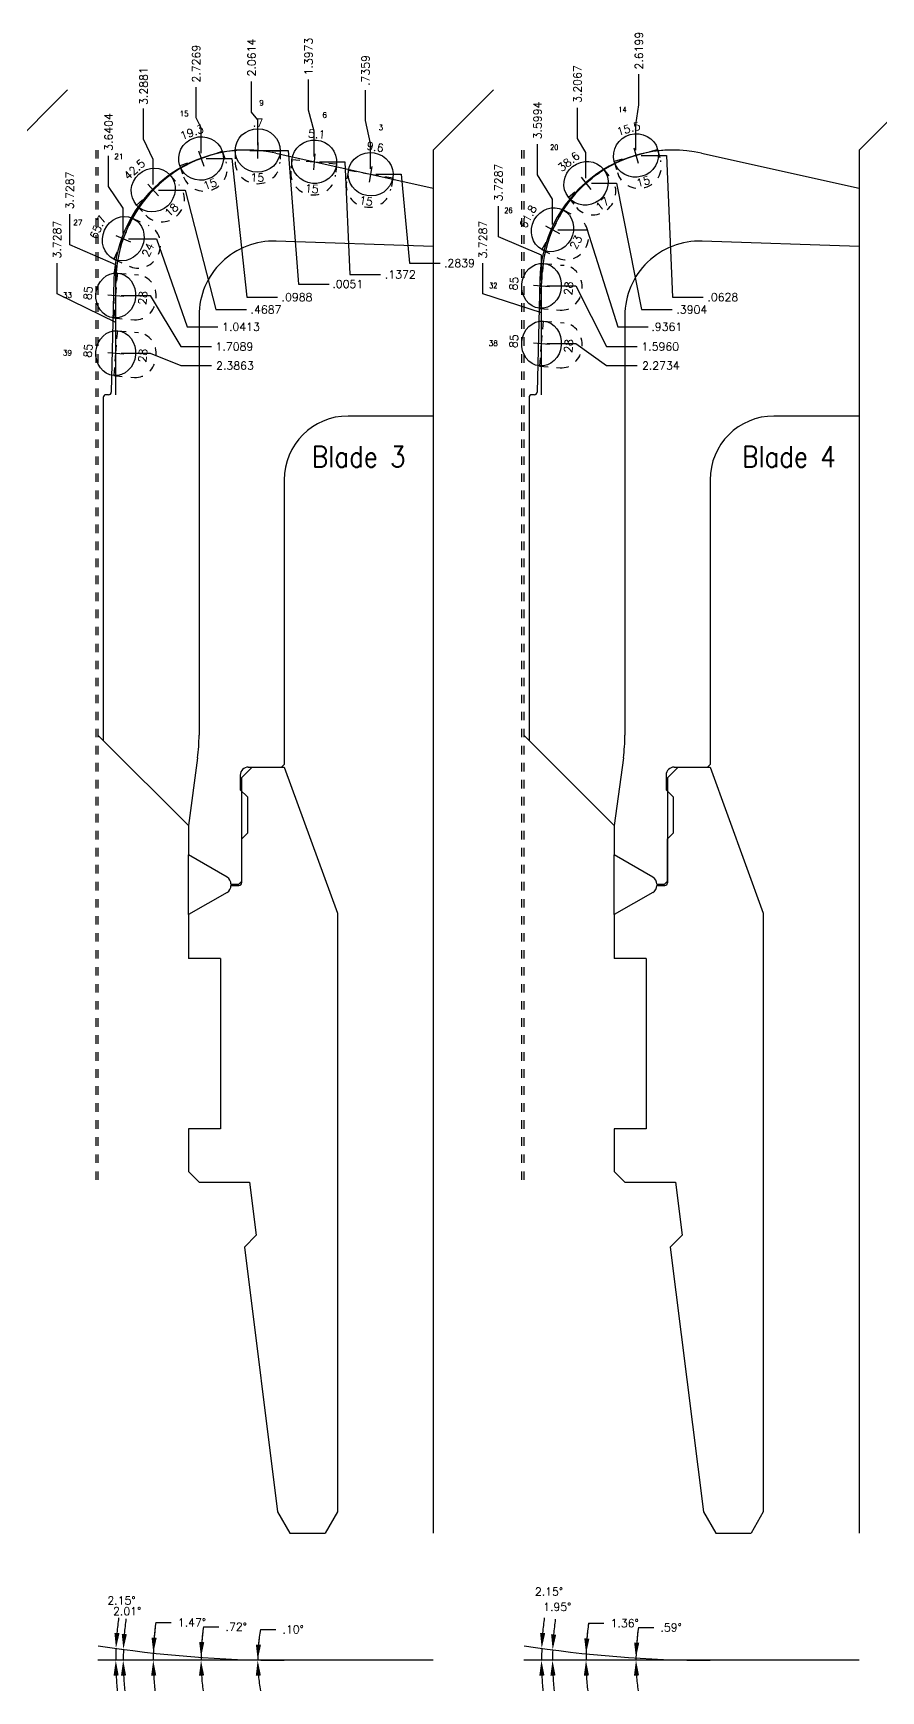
# Model space of a CAD drawing. Extents: x -25.3 to 36.7, y -3.6 to 16.
# Drawn here: x 11.29 to 21.24, y -3.58 to 15.9 of the extents above; entities that cross this region are included whole.
import ezdxf
from ezdxf.enums import TextEntityAlignment as Align

# ---------------------------------------------------------------- set-up
doc = ezdxf.new("R2010")
doc.units = 0
doc.header["$LTSCALE"] = 0.5
doc.header["$MEASUREMENT"] = 0
doc.linetypes.add('CENTER2', pattern=[1.125, 0.75, -0.125, 0.125, -0.125])
doc.linetypes.add('HIDDEN2', pattern=[0.1875, 0.125, -0.0625])
doc.layers.get('0').update_dxf_attribs({"linetype": 'CONTINUOUS'})
doc.layers.add('Blade_3', color=7, linetype='CONTINUOUS', true_color=0x00cc00)
doc.layers.add('Blade_4', color=7, linetype='CONTINUOUS', true_color=0x00cccc)
for name, color, linetype in [('CLine', 5, 'CENTER2'), ('Dims', 4, 'CONTINUOUS'), ('Text', 3, 'CONTINUOUS')]:
    doc.layers.add(name, color=color, linetype=linetype)
doc.styles.add('RomanS', font='romans')
doc.dimstyles.new('Copy of Standard', dxfattribs={"dimtxt": 0.094, "dimasz": 0.18, "dimexe": 0.0625, "dimexo": 0.0625, "dimgap": 0.045, "dimtad": 0, "dimtih": 1, "dimtoh": 1, "dimdec": 4, "dimzin": 4, "dimdsep": 46, "dimtxsty": 'RomanS', "dimcen": 0.09, "dimadec": 3, "dimazin": 1, "dimtfac": 1, "dimtdec": 4, "dimtofl": 0, "dimtmove": 0, "dimatfit": 1, "dimfxl": 1, "dimtolj": 1, "dimtzin": 0, "dimarcsym": 0})
doc.dimstyles.get("Standard").update_dxf_attribs({"dimtxt": 0.094, "dimasz": 0.18, "dimexe": 0.0625, "dimexo": 0.0625, "dimgap": 0.09, "dimtad": 0, "dimtih": 1, "dimtoh": 1, "dimdec": 4, "dimzin": 4, "dimdsep": 46, "dimtxsty": 'RomanS', "dimcen": 0.09, "dimazin": 1, "dimtfac": 1, "dimtdec": 4, "dimtofl": 0, "dimtmove": 0, "dimatfit": 1, "dimfxl": 1, "dimtolj": 1, "dimtzin": 0, "dimarcsym": 0})

# ---------------------------------------------------------------- blocks, each defined once
blk = doc.blocks.new('CMark')
at = {"layer": 'CLine'}
for p, q in [((-0.094, 0), (0.094, 0)), ((0, 0.094), (0, -0.094))]:
    blk.add_line(p, q, dxfattribs=at)
blk = doc.blocks.new('1313@15')
for p, q in [((-0.17, 0), (-0.265, 0)), ((0.171, 0), (0.264, 0))]:
    blk.add_line(p, q)
at = {"color": 8, "linetype": 'HIDDEN2', "ltscale": 0.5}
blk.add_line((-0.265, 0), (-0.265, -0.135), dxfattribs=at)
at = {"color": 8, "linetype": 'HIDDEN2', "ltscale": 0.5, "flags": 128}
blk.add_lwpolyline([(0.264, 0), (0.264, -0.135)], dxfattribs=at)
blk.add_ellipse((0, 0), major_axis=(0.264, 0), ratio=0.965926)
at = {"color": 8, "linetype": 'HIDDEN2', "ltscale": 0.5}
blk.add_ellipse((0, -0.135), major_axis=(0.264, 0), ratio=0.965926, start_param=3.141593, end_param=6.283185, dxfattribs=at)
blk.add_blockref('CMark', (0, 0))
at = {"style": 'RomanS'}
blk.add_text('15', height=0.094, dxfattribs=at).set_placement((0, -0.318), align=Align.MIDDLE_CENTER)
blk.add_attdef('ANG', text='', height=0.094, dxfattribs=at).set_placement((0, 0.251), align=Align.BOTTOM_CENTER)
blk = doc.blocks.new('1313@28')
for p, q in [((-0.17, 0), (-0.265, 0)), ((0.171, 0), (0.264, 0))]:
    blk.add_line(p, q)
at = {"color": 8, "linetype": 'HIDDEN2', "ltscale": 0.5}
blk.add_line((-0.265, 0), (-0.265, -0.244), dxfattribs=at)
at = {"color": 8, "linetype": 'HIDDEN2', "ltscale": 0.5, "flags": 128}
blk.add_lwpolyline([(0.264, 0), (0.264, -0.244)], dxfattribs=at)
blk.add_ellipse((0, 0), major_axis=(0.264, 0), ratio=0.882949)
at = {"color": 8, "linetype": 'HIDDEN2', "ltscale": 0.5}
blk.add_ellipse((0, -0.244), major_axis=(0.264, 0), ratio=0.882949, start_param=3.141593, end_param=6.283185, dxfattribs=at)
blk.add_blockref('CMark', (0, 0))
at = {"style": 'RomanS'}
blk.add_text('28', height=0.094, dxfattribs=at).set_placement((0, -0.318), align=Align.MIDDLE_CENTER)
blk.add_attdef('ANG', text='', height=0.094, dxfattribs=at).set_placement((0, 0.251), align=Align.BOTTOM_CENTER)
blk = doc.blocks.new('1313@23')
for p, q in [((-0.17, 0), (-0.265, 0)), ((0.171, 0), (0.264, 0))]:
    blk.add_line(p, q)
at = {"color": 8, "linetype": 'HIDDEN2', "ltscale": 0.5}
blk.add_line((-0.265, 0), (-0.265, -0.199), dxfattribs=at)
at = {"color": 8, "linetype": 'HIDDEN2', "ltscale": 0.5, "flags": 128}
blk.add_lwpolyline([(0.264, 0), (0.264, -0.199)], dxfattribs=at)
blk.add_ellipse((0, 0), major_axis=(0.264, 0), ratio=0.920505)
at = {"color": 8, "linetype": 'HIDDEN2', "ltscale": 0.5}
blk.add_ellipse((0, -0.199), major_axis=(0.264, 0), ratio=0.92388, start_param=3.141593, end_param=6.283185, dxfattribs=at)
blk.add_blockref('CMark', (0, 0))
at = {"style": 'RomanS'}
blk.add_text('23', height=0.094, dxfattribs=at).set_placement((0, -0.311), align=Align.MIDDLE_CENTER)
blk.add_attdef('ANG', text='', height=0.094, dxfattribs=at).set_placement((0, 0.251), align=Align.BOTTOM_CENTER)
blk = doc.blocks.new('1313@17')
for p, q in [((-0.17, 0), (-0.265, 0)), ((0.171, 0), (0.264, 0))]:
    blk.add_line(p, q)
at = {"color": 8, "linetype": 'HIDDEN2', "ltscale": 0.5}
blk.add_line((-0.265, 0), (-0.265, -0.152), dxfattribs=at)
at = {"color": 8, "linetype": 'HIDDEN2', "ltscale": 0.5, "flags": 128}
blk.add_lwpolyline([(0.264, 0), (0.264, -0.152)], dxfattribs=at)
blk.add_ellipse((0, 0), major_axis=(0.264, 0), ratio=0.956305)
at = {"color": 8, "linetype": 'HIDDEN2', "ltscale": 0.5}
blk.add_ellipse((0, -0.152), major_axis=(0.264, 0), ratio=0.92388, start_param=3.141593, end_param=6.283185, dxfattribs=at)
blk.add_blockref('CMark', (0, 0))
at = {"style": 'RomanS'}
blk.add_text('17', height=0.094, dxfattribs=at).set_placement((0, -0.311), align=Align.MIDDLE_CENTER)
blk.add_attdef('ANG', text='', height=0.094, dxfattribs=at).set_placement((0, 0.251), align=Align.BOTTOM_CENTER)
blk = doc.blocks.new('1313@24')
for p, q in [((-0.17, 0), (-0.265, 0)), ((0.171, 0), (0.264, 0))]:
    blk.add_line(p, q)
at = {"color": 8, "linetype": 'HIDDEN2', "ltscale": 0.5}
blk.add_line((-0.265, 0), (-0.265, -0.212), dxfattribs=at)
at = {"color": 8, "linetype": 'HIDDEN2', "ltscale": 0.5, "flags": 128}
blk.add_lwpolyline([(0.264, 0), (0.264, -0.212)], dxfattribs=at)
blk.add_ellipse((0, 0), major_axis=(0.264, 0), ratio=0.913535)
at = {"color": 8, "linetype": 'HIDDEN2', "ltscale": 0.5}
blk.add_ellipse((0, -0.212), major_axis=(0.264, 0), ratio=0.913535, start_param=3.141593, end_param=6.283185, dxfattribs=at)
blk.add_blockref('CMark', (0, 0))
at = {"style": 'RomanS'}
blk.add_text('24', height=0.094, dxfattribs=at).set_placement((0, -0.318), align=Align.MIDDLE_CENTER)
blk.add_attdef('ANG', text='', height=0.094, dxfattribs=at).set_placement((0, 0.251), align=Align.BOTTOM_CENTER)
blk = doc.blocks.new('1313@18')
for p, q in [((-0.17, 0), (-0.265, 0)), ((0.171, 0), (0.264, 0))]:
    blk.add_line(p, q)
at = {"color": 8, "linetype": 'HIDDEN2', "ltscale": 0.5}
blk.add_line((-0.265, 0), (-0.265, -0.161), dxfattribs=at)
at = {"color": 8, "linetype": 'HIDDEN2', "ltscale": 0.5, "flags": 128}
blk.add_lwpolyline([(0.264, 0), (0.264, -0.161)], dxfattribs=at)
blk.add_ellipse((0, 0), major_axis=(0.264, 0), ratio=0.951057)
at = {"color": 8, "linetype": 'HIDDEN2', "ltscale": 0.5}
blk.add_ellipse((0, -0.161), major_axis=(0.264, 0), ratio=0.951057, start_param=3.141593, end_param=6.283185, dxfattribs=at)
blk.add_blockref('CMark', (0, 0))
at = {"style": 'RomanS'}
blk.add_text('18', height=0.094, dxfattribs=at).set_placement((0, -0.318), align=Align.MIDDLE_CENTER)
blk.add_attdef('ANG', text='', height=0.094, dxfattribs=at).set_placement((0, 0.251), align=Align.BOTTOM_CENTER)
blk = doc.blocks.new('*D104')
at = {"layer": 'Dims', "color": 0, "lineweight": -2, "transparency": 16777216}
for p, q in [((15.194, 14.869), (15.194, 15.229)), ((15.253, 14.599), (15.194, 14.869)), ((15.253, 14.302), (15.253, 14.599))]:
    blk.add_line(p, q, dxfattribs=at)
at = {"layer": 'Dims', "color": 0, "transparency": 16777216, "insert": (15.194, 15.458), "char_height": 0.094, "attachment_point": 5, "rotation": 90, "style": 'RomanS'}
blk.add_mtext('\\A1;.7359', dxfattribs=at)
blk = doc.blocks.new('*D105')
at = {"layer": 'Dims', "color": 0, "lineweight": -2, "transparency": 16777216}
for p, q in [((15.315, 14.239), (15.613, 14.239)), ((15.613, 14.239), (15.708, 13.195)), ((15.708, 13.195), (16.068, 13.195))]:
    blk.add_line(p, q, dxfattribs=at)
at = {"layer": 'Dims', "color": 0, "transparency": 16777216, "insert": (16.297, 13.195), "char_height": 0.094, "attachment_point": 5, "style": 'RomanS'}
blk.add_mtext('\\A1;.2839', dxfattribs=at)
blk = doc.blocks.new('*D106')
at = {"layer": 'Dims', "color": 0, "lineweight": -2, "transparency": 16777216}
for p, q in [((14.525, 14.991), (14.525, 15.351)), ((14.592, 14.746), (14.525, 14.991)), ((14.592, 14.448), (14.592, 14.746))]:
    blk.add_line(p, q, dxfattribs=at)
at = {"layer": 'Dims', "color": 0, "transparency": 16777216, "insert": (14.525, 15.622), "char_height": 0.094, "attachment_point": 5, "rotation": 90, "style": 'RomanS'}
blk.add_mtext('\\A1;1.3973', dxfattribs=at)
blk = doc.blocks.new('*D107')
at = {"layer": 'Dims', "color": 0, "lineweight": -2, "transparency": 16777216}
for p, q in [((14.654, 14.386), (14.952, 14.386)), ((14.952, 14.386), (15.011, 13.061)), ((15.011, 13.061), (15.371, 13.061))]:
    blk.add_line(p, q, dxfattribs=at)
at = {"layer": 'Dims', "color": 0, "transparency": 16777216, "insert": (15.602, 13.061), "char_height": 0.094, "attachment_point": 5, "style": 'RomanS'}
blk.add_mtext('\\A1;.1372', dxfattribs=at)
blk = doc.blocks.new('*D108')
at = {"layer": 'Dims', "color": 0, "lineweight": -2, "transparency": 16777216}
for p, q in [((13.856, 14.97), (13.856, 15.33)), ((13.927, 14.878), (13.856, 14.97)), ((13.927, 14.581), (13.927, 14.878))]:
    blk.add_line(p, q, dxfattribs=at)
at = {"layer": 'Dims', "color": 0, "transparency": 16777216, "insert": (13.856, 15.61), "char_height": 0.094, "attachment_point": 5, "rotation": 90, "style": 'RomanS'}
blk.add_mtext('\\A1;2.0614', dxfattribs=at)
blk = doc.blocks.new('*D109')
at = {"layer": 'Dims', "color": 0, "lineweight": -2, "transparency": 16777216}
for p, q in [((13.99, 14.518), (14.287, 14.518)), ((14.287, 14.518), (14.408, 12.949)), ((14.408, 12.949), (14.768, 12.949))]:
    blk.add_line(p, q, dxfattribs=at)
at = {"layer": 'Dims', "color": 0, "transparency": 16777216, "insert": (14.985, 12.949), "char_height": 0.094, "attachment_point": 5, "style": 'RomanS'}
blk.add_mtext('\\A1;.0051', dxfattribs=at)
blk = doc.blocks.new('*D110')
at = {"layer": 'Dims', "color": 0, "lineweight": -2, "transparency": 16777216}
for p, q in [((13.205, 14.903), (13.205, 15.263)), ((13.262, 14.784), (13.205, 14.903)), ((13.262, 14.487), (13.262, 14.784))]:
    blk.add_line(p, q, dxfattribs=at)
at = {"layer": 'Dims', "color": 0, "transparency": 16777216, "insert": (13.205, 15.538), "char_height": 0.094, "attachment_point": 5, "rotation": 90, "style": 'RomanS'}
blk.add_mtext('\\A1;2.7269', dxfattribs=at)
blk = doc.blocks.new('*D111')
at = {"layer": 'Dims', "color": 0, "lineweight": -2, "transparency": 16777216}
for p, q in [((13.324, 14.424), (13.622, 14.424)), ((13.622, 14.424), (13.798, 12.795)), ((13.798, 12.795), (14.158, 12.795))]:
    blk.add_line(p, q, dxfattribs=at)
at = {"layer": 'Dims', "color": 0, "transparency": 16777216, "insert": (14.389, 12.795), "char_height": 0.094, "attachment_point": 5, "style": 'RomanS'}
blk.add_mtext('\\A1;.0988', dxfattribs=at)
blk = doc.blocks.new('*D112')
at = {"layer": 'Dims', "color": 0, "lineweight": -2, "transparency": 16777216}
for p, q in [((12.588, 14.65), (12.588, 15.01)), ((12.701, 14.414), (12.588, 14.65)), ((12.701, 14.117), (12.701, 14.414))]:
    blk.add_line(p, q, dxfattribs=at)
at = {"layer": 'Dims', "color": 0, "transparency": 16777216, "insert": (12.588, 15.275), "char_height": 0.094, "attachment_point": 5, "rotation": 90, "style": 'RomanS'}
blk.add_mtext('\\A1;3.2881', dxfattribs=at)
blk = doc.blocks.new('*D113')
at = {"layer": 'Dims', "color": 0, "lineweight": -2, "transparency": 16777216}
for p, q in [((12.763, 14.054), (13.075, 14.054)), ((13.075, 14.054), (13.435, 12.649)), ((13.435, 12.649), (13.795, 12.649))]:
    blk.add_line(p, q, dxfattribs=at)
at = {"layer": 'Dims', "color": 0, "transparency": 16777216, "insert": (14.025, 12.649), "char_height": 0.094, "attachment_point": 5, "style": 'RomanS'}
blk.add_mtext('\\A1;.4687', dxfattribs=at)
blk = doc.blocks.new('*D114')
at = {"layer": 'Dims', "color": 0, "lineweight": -2, "transparency": 16777216}
for p, q in [((12.177, 14.095), (12.177, 14.455)), ((12.348, 13.842), (12.177, 14.095)), ((12.348, 13.544), (12.348, 13.842))]:
    blk.add_line(p, q, dxfattribs=at)
at = {"layer": 'Dims', "color": 0, "transparency": 16777216, "insert": (12.177, 14.735), "char_height": 0.094, "attachment_point": 5, "rotation": 90, "style": 'RomanS'}
blk.add_mtext('\\A1;3.6404', dxfattribs=at)
blk = doc.blocks.new('*D115')
at = {"layer": 'Dims', "color": 0, "lineweight": -2, "transparency": 16777216}
for p, q in [((12.411, 13.482), (12.74, 13.482)), ((12.74, 13.482), (13.1, 12.446)), ((13.1, 12.446), (13.46, 12.446))]:
    blk.add_line(p, q, dxfattribs=at)
at = {"layer": 'Dims', "color": 0, "transparency": 16777216, "insert": (13.731, 12.446), "char_height": 0.094, "attachment_point": 5, "style": 'RomanS'}
blk.add_mtext('\\A1;1.0413', dxfattribs=at)
blk = doc.blocks.new('*D116')
at = {"layer": 'Dims', "color": 0, "lineweight": -2, "transparency": 16777216}
for p, q in [((11.72, 13.411), (11.72, 13.771)), ((12.26, 13.174), (11.72, 13.411)), ((12.26, 12.877), (12.26, 13.174))]:
    blk.add_line(p, q, dxfattribs=at)
at = {"layer": 'Dims', "color": 0, "transparency": 16777216, "insert": (11.72, 14.049), "char_height": 0.094, "attachment_point": 5, "rotation": 90, "style": 'RomanS'}
blk.add_mtext('\\A1;3.7287', dxfattribs=at)
blk = doc.blocks.new('*D117')
at = {"layer": 'Dims', "color": 0, "lineweight": -2, "transparency": 16777216}
for p, q in [((12.323, 12.814), (12.665, 12.814)), ((12.665, 12.814), (13.025, 12.214)), ((13.025, 12.214), (13.385, 12.214))]:
    blk.add_line(p, q, dxfattribs=at)
at = {"layer": 'Dims', "color": 0, "transparency": 16777216, "insert": (13.654, 12.214), "char_height": 0.094, "attachment_point": 5, "style": 'RomanS'}
blk.add_mtext('\\A1;1.7089', dxfattribs=at)
blk = doc.blocks.new('*D118')
at = {"layer": 'Dims', "color": 0, "lineweight": -2, "transparency": 16777216}
for p, q in [((11.571, 12.833), (11.571, 13.193)), ((12.26, 12.497), (11.571, 12.833)), ((12.26, 12.199), (12.26, 12.497))]:
    blk.add_line(p, q, dxfattribs=at)
at = {"layer": 'Dims', "color": 0, "transparency": 16777216, "insert": (11.571, 13.471), "char_height": 0.094, "attachment_point": 5, "rotation": 90, "style": 'RomanS'}
blk.add_mtext('\\A1;3.7287', dxfattribs=at)
blk = doc.blocks.new('*D119')
at = {"layer": 'Dims', "color": 0, "lineweight": -2, "transparency": 16777216}
for p, q in [((12.323, 12.137), (12.663, 12.137)), ((12.663, 12.137), (13.023, 11.99)), ((13.023, 11.99), (13.383, 11.99))]:
    blk.add_line(p, q, dxfattribs=at)
at = {"layer": 'Dims', "color": 0, "transparency": 16777216, "insert": (13.661, 11.99), "char_height": 0.094, "attachment_point": 5, "style": 'RomanS'}
blk.add_mtext('\\A1;2.3863', dxfattribs=at)
blk = doc.blocks.new('*D120')
at = {"layer": 'Dims', "color": 0, "lineweight": -2, "transparency": 16777216}
for p, q in [((18.404, 15.056), (18.404, 15.416)), ((18.369, 14.82), (18.404, 15.056)), ((18.369, 14.523), (18.369, 14.82))]:
    blk.add_line(p, q, dxfattribs=at)
at = {"layer": 'Dims', "color": 0, "transparency": 16777216, "insert": (18.404, 15.691), "char_height": 0.094, "attachment_point": 5, "rotation": 90, "style": 'RomanS'}
blk.add_mtext('\\A1;2.6199', dxfattribs=at)
blk = doc.blocks.new('*D121')
at = {"layer": 'Dims', "color": 0, "lineweight": -2, "transparency": 16777216}
for p, q in [((18.431, 14.46), (18.729, 14.46)), ((18.729, 14.46), (18.798, 12.795)), ((18.798, 12.795), (19.158, 12.795))]:
    blk.add_line(p, q, dxfattribs=at)
at = {"layer": 'Dims', "color": 0, "transparency": 16777216, "insert": (19.389, 12.795), "char_height": 0.094, "attachment_point": 5, "style": 'RomanS'}
blk.add_mtext('\\A1;.0628', dxfattribs=at)
blk = doc.blocks.new('*D122')
at = {"layer": 'Dims', "color": 0, "lineweight": -2, "transparency": 16777216}
for p, q in [((17.681, 14.66), (17.681, 15.02)), ((17.782, 14.493), (17.681, 14.66)), ((17.782, 14.195), (17.782, 14.493))]:
    blk.add_line(p, q, dxfattribs=at)
at = {"layer": 'Dims', "color": 0, "transparency": 16777216, "insert": (17.681, 15.298), "char_height": 0.094, "attachment_point": 5, "rotation": 90, "style": 'RomanS'}
blk.add_mtext('\\A1;3.2067', dxfattribs=at)
blk = doc.blocks.new('*D123')
at = {"layer": 'Dims', "color": 0, "lineweight": -2, "transparency": 16777216}
for p, q in [((17.845, 14.133), (18.142, 14.133)), ((18.142, 14.133), (18.432, 12.649)), ((18.432, 12.649), (18.792, 12.649))]:
    blk.add_line(p, q, dxfattribs=at)
at = {"layer": 'Dims', "color": 0, "transparency": 16777216, "insert": (19.025, 12.649), "char_height": 0.094, "attachment_point": 5, "style": 'RomanS'}
blk.add_mtext('\\A1;.3904', dxfattribs=at)
blk = doc.blocks.new('*D124')
at = {"layer": 'Dims', "color": 0, "lineweight": -2, "transparency": 16777216}
for p, q in [((17.214, 14.231), (17.214, 14.591)), ((17.389, 13.947), (17.214, 14.231)), ((17.389, 13.65), (17.389, 13.947))]:
    blk.add_line(p, q, dxfattribs=at)
at = {"layer": 'Dims', "color": 0, "transparency": 16777216, "insert": (17.214, 14.871), "char_height": 0.094, "attachment_point": 5, "rotation": 90, "style": 'RomanS'}
blk.add_mtext('\\A1;3.5994', dxfattribs=at)
blk = doc.blocks.new('*D125')
at = {"layer": 'Dims', "color": 0, "lineweight": -2, "transparency": 16777216}
for p, q in [((17.452, 13.587), (17.794, 13.587)), ((17.794, 13.587), (18.154, 12.446)), ((18.154, 12.446), (18.514, 12.446))]:
    blk.add_line(p, q, dxfattribs=at)
at = {"layer": 'Dims', "color": 0, "transparency": 16777216, "insert": (18.731, 12.446), "char_height": 0.094, "attachment_point": 5, "style": 'RomanS'}
blk.add_mtext('\\A1;.9361', dxfattribs=at)
blk = doc.blocks.new('*D126')
at = {"layer": 'Dims', "color": 0, "lineweight": -2, "transparency": 16777216}
for p, q in [((16.754, 13.504), (16.754, 13.864)), ((17.26, 13.287), (16.754, 13.504)), ((17.26, 12.99), (17.26, 13.287))]:
    blk.add_line(p, q, dxfattribs=at)
at = {"layer": 'Dims', "color": 0, "transparency": 16777216, "insert": (16.754, 14.142), "char_height": 0.094, "attachment_point": 5, "rotation": 90, "style": 'RomanS'}
blk.add_mtext('\\A1;3.7287', dxfattribs=at)
blk = doc.blocks.new('*D127')
at = {"layer": 'Dims', "color": 0, "lineweight": -2, "transparency": 16777216}
for p, q in [((17.323, 12.927), (17.663, 12.927)), ((17.663, 12.927), (18.023, 12.214)), ((18.023, 12.214), (18.383, 12.214))]:
    blk.add_line(p, q, dxfattribs=at)
at = {"layer": 'Dims', "color": 0, "transparency": 16777216, "insert": (18.654, 12.214), "char_height": 0.094, "attachment_point": 5, "style": 'RomanS'}
blk.add_mtext('\\A1;1.5960', dxfattribs=at)
blk = doc.blocks.new('*D128')
at = {"layer": 'Dims', "color": 0, "lineweight": -2, "transparency": 16777216}
for p, q in [((16.571, 12.833), (16.571, 13.193)), ((17.26, 12.61), (16.571, 12.833)), ((17.26, 12.312), (17.26, 12.61))]:
    blk.add_line(p, q, dxfattribs=at)
at = {"layer": 'Dims', "color": 0, "transparency": 16777216, "insert": (16.571, 13.471), "char_height": 0.094, "attachment_point": 5, "rotation": 90, "style": 'RomanS'}
blk.add_mtext('\\A1;3.7287', dxfattribs=at)
blk = doc.blocks.new('*D129')
at = {"layer": 'Dims', "color": 0, "lineweight": -2, "transparency": 16777216}
for p, q in [((17.323, 12.25), (17.661, 12.25)), ((17.661, 12.25), (18.021, 11.99)), ((18.021, 11.99), (18.381, 11.99))]:
    blk.add_line(p, q, dxfattribs=at)
at = {"layer": 'Dims', "color": 0, "transparency": 16777216, "insert": (18.661, 11.99), "char_height": 0.094, "attachment_point": 5, "style": 'RomanS'}
blk.add_mtext('\\A1;2.2734', dxfattribs=at)
blk = doc.blocks.new('*D166')
at = {"layer": 'Dims', "color": 0, "lineweight": -2, "transparency": 16777216}
blk.add_line((13.959, -2.859), (14.139, -2.859), dxfattribs=at)
for start, end in [(169.885, 179.9037), (169.8946, 174.8991), (185.0046, 190.0092)]:
    blk.add_arc((15.989, -3.221), 2.061, start, end, dxfattribs=at)
at = {"layer": 'Dims', "color": 0, "transparency": 16777216}
for points in [[(13.966, -3.039), (13.906, -3.037), (13.927, -3.218)], [(13.905, -3.402), (13.965, -3.4), (13.927, -3.221)]]:
    blk.add_solid(points, dxfattribs=at)
at = {"layer": 'Dims', "color": 0, "transparency": 16777216, "insert": (14.344, -2.859), "char_height": 0.094, "attachment_point": 5, "style": 'RomanS'}
blk.add_mtext('\\A1;.10°', dxfattribs=at)
blk = doc.blocks.new('*D167')
at = {"layer": 'Dims', "color": 0, "lineweight": -2, "transparency": 16777216}
blk.add_line((13.29, -2.828), (13.47, -2.828), dxfattribs=at)
for start, end in [(171.7137, 179.2833), (171.7178, 175.5006), (183.7827, 187.5655)]:
    blk.add_arc((15.989, -3.221), 2.727, start, end, dxfattribs=at)
at = {"layer": 'Dims', "color": 0, "transparency": 16777216}
for points in [[(13.3, -3.009), (13.24, -3.006), (13.262, -3.187)], [(13.238, -3.402), (13.298, -3.4), (13.262, -3.221)]]:
    blk.add_solid(points, dxfattribs=at)
at = {"layer": 'Dims', "color": 0, "transparency": 16777216, "insert": (13.675, -2.828), "char_height": 0.094, "attachment_point": 5, "style": 'RomanS'}
blk.add_mtext('\\A1;.72°', dxfattribs=at)
blk = doc.blocks.new('*D168')
at = {"layer": 'Dims', "color": 0, "lineweight": -2, "transparency": 16777216}
blk.add_line((12.731, -2.778), (12.911, -2.778), dxfattribs=at)
for start, end in [(172.249, 178.5252), (172.2513, 175.3883), (183.1369, 186.2739)]:
    blk.add_arc((15.989, -3.221), 3.288, start, end, dxfattribs=at)
at = {"layer": 'Dims', "color": 0, "transparency": 16777216}
for points in [[(12.741, -2.958), (12.681, -2.955), (12.702, -3.137)], [(12.676, -3.402), (12.736, -3.4), (12.701, -3.221)]]:
    blk.add_solid(points, dxfattribs=at)
at = {"layer": 'Dims', "color": 0, "transparency": 16777216, "insert": (13.155, -2.778), "char_height": 0.094, "attachment_point": 5, "style": 'RomanS'}
blk.add_mtext('\\A1;1.47°', dxfattribs=at)
blk = doc.blocks.new('*D169')
at = {"layer": 'Dims', "color": 0, "lineweight": -2, "transparency": 16777216}
for p, q in [((12.288, -3.091), (12.288, -3.091)), ((12.286, -3.221), (12.285, -3.221))]:
    blk.add_line(p, q, dxfattribs=at)
for start, end in [(172.3207, 175.1535), (182.8328, 185.6657)]:
    blk.add_arc((15.989, -3.221), 3.641, start, end, dxfattribs=at)
at = {"layer": 'Dims', "color": 0, "transparency": 16777216}
for points in [[(12.391, -2.915), (12.331, -2.912), (12.35, -3.093)], [(12.322, -3.402), (12.382, -3.4), (12.348, -3.221)]]:
    blk.add_solid(points, dxfattribs=at)
at = {"layer": 'Dims', "color": 0, "transparency": 16777216, "insert": (12.394, -2.645), "char_height": 0.094, "attachment_point": 5, "style": 'RomanS'}
blk.add_mtext('\\A1;2.01°', dxfattribs=at)
blk = doc.blocks.new('*D170')
at = {"layer": 'Dims', "color": 0, "lineweight": -2, "transparency": 16777216}
for p, q in [((12.325, -3.083), (12.326, -3.083)), ((12.323, -3.221), (12.323, -3.221))]:
    blk.add_line(p, q, dxfattribs=at)
for start, end in [(172.3124, 175.0791), (182.7667, 185.5334)]:
    blk.add_arc((15.989, -3.221), 3.728, start, end, dxfattribs=at)
at = {"layer": 'Dims', "color": 0, "transparency": 16777216}
for points in [[(12.305, -2.903), (12.245, -2.9), (12.263, -3.081)], [(12.235, -3.402), (12.295, -3.4), (12.261, -3.221)]]:
    blk.add_solid(points, dxfattribs=at)
at = {"layer": 'Dims', "color": 0, "transparency": 16777216, "insert": (12.328, -2.519), "char_height": 0.094, "attachment_point": 5, "style": 'RomanS'}
blk.add_mtext('\\A1;2.15°', dxfattribs=at)
blk = doc.blocks.new('*D171')
at = {"layer": 'Dims', "color": 0, "lineweight": -2, "transparency": 16777216}
blk.add_line((18.398, -2.835), (18.578, -2.835), dxfattribs=at)
for start, end in [(171.5293, 179.4086), (171.534, 175.4713), (183.9373, 187.8746)]:
    blk.add_arc((20.989, -3.221), 2.62, start, end, dxfattribs=at)
at = {"layer": 'Dims', "color": 0, "transparency": 16777216}
for points in [[(18.407, -3.016), (18.347, -3.013), (18.369, -3.194)], [(18.345, -3.402), (18.405, -3.4), (18.369, -3.221)]]:
    blk.add_solid(points, dxfattribs=at)
at = {"layer": 'Dims', "color": 0, "transparency": 16777216, "insert": (18.782, -2.835), "char_height": 0.094, "attachment_point": 5, "style": 'RomanS'}
blk.add_mtext('\\A1;.59°', dxfattribs=at)
blk = doc.blocks.new('*D172')
at = {"layer": 'Dims', "color": 0, "lineweight": -2, "transparency": 16777216}
blk.add_line((17.812, -2.786), (17.992, -2.786), dxfattribs=at)
for start, end in [(172.2081, 178.6438), (172.2106, 175.4272), (183.2166, 186.4331)]:
    blk.add_arc((20.989, -3.221), 3.207, start, end, dxfattribs=at)
at = {"layer": 'Dims', "color": 0, "transparency": 16777216}
for points in [[(17.822, -2.967), (17.762, -2.964), (17.783, -3.145)], [(17.757, -3.402), (17.817, -3.4), (17.782, -3.221)]]:
    blk.add_solid(points, dxfattribs=at)
at = {"layer": 'Dims', "color": 0, "transparency": 16777216, "insert": (18.236, -2.786), "char_height": 0.094, "attachment_point": 5, "style": 'RomanS'}
blk.add_mtext('\\A1;1.36°', dxfattribs=at)
blk = doc.blocks.new('*D173')
at = {"layer": 'Dims', "color": 0, "lineweight": -2, "transparency": 16777216}
for p, q in [((17.329, -3.097), (17.329, -3.097)), ((17.327, -3.221), (17.327, -3.221))]:
    blk.add_line(p, q, dxfattribs=at)
for start, end in [(172.3203, 175.1856), (182.8654, 185.7307)]:
    blk.add_arc((20.989, -3.221), 3.6, start, end, dxfattribs=at)
at = {"layer": 'Dims', "color": 0, "transparency": 16777216}
for points in [[(17.432, -2.921), (17.372, -2.917), (17.391, -3.099)], [(17.364, -3.402), (17.424, -3.4), (17.389, -3.221)]]:
    blk.add_solid(points, dxfattribs=at)
at = {"layer": 'Dims', "color": 0, "transparency": 16777216, "insert": (17.444, -2.594), "char_height": 0.094, "attachment_point": 5, "style": 'RomanS'}
blk.add_mtext('\\A1;1.95°', dxfattribs=at)
blk = doc.blocks.new('*D174')
at = {"layer": 'Dims', "color": 0, "lineweight": -2, "transparency": 16777216}
for p, q in [((17.2, -3.079), (17.199, -3.079)), ((17.198, -3.221), (17.197, -3.221))]:
    blk.add_line(p, q, dxfattribs=at)
for start, end in [(172.3148, 175.0803), (182.7655, 185.531)]:
    blk.add_arc((20.989, -3.221), 3.73, start, end, dxfattribs=at)
at = {"layer": 'Dims', "color": 0, "transparency": 16777216}
for points in [[(17.303, -2.903), (17.243, -2.899), (17.262, -3.081)], [(17.234, -3.402), (17.294, -3.4), (17.259, -3.221)]]:
    blk.add_solid(points, dxfattribs=at)
at = {"layer": 'Dims', "color": 0, "transparency": 16777216, "insert": (17.347, -2.415), "char_height": 0.094, "attachment_point": 5, "style": 'RomanS'}
blk.add_mtext('\\A1;2.15°', dxfattribs=at)

msp = doc.modelspace()

# ---------------------------------------------------------------- linework, layer by layer
for p, q in [((10.98884, 14.52315), (11.69595, 15.23026)), ((15.98884, 14.52315), (16.69595, 15.23026)), ((20.98884, 14.52315), (21.69595, 15.23026)), ((14.13953, 14.48612), (15.98884, 14.07613)), ((15.98884, 14.52315), (15.98884, -1.72685)), ((19.13953, 14.48612), (20.98884, 14.07613)), ((20.98884, 14.52315), (20.98884, -1.72685)), ((15.98884, 13.38863), (14.14438, 13.45304)), ((20.98884, 13.38863), (19.14438, 13.45304)), ((12.23927, 12.99733), (12.20831, 11.67867)), ((17.23927, 12.99733), (17.20831, 11.67867)), ((13.23884, 12.57858), (13.23884, 7.64815)), ((18.23884, 12.57858), (18.23884, 7.64815)), ((12.11384, 11.6169), (12.11384, 7.58565)), ((12.17737, 11.64815), (12.14509, 11.64815)), ((17.11384, 11.6169), (17.11384, 7.58565)), ((17.17737, 11.64815), (17.14509, 11.64815)), ((15.98884, 11.39815), (14.98884, 11.39815)), ((20.98884, 11.39815), (19.98884, 11.39815)), ((14.23884, 10.64815), (14.23884, 7.3044)), ((19.23884, 10.64815), (19.23884, 7.3044)), ((12.11384, 7.58565), (13.11384, 6.58565)), ((17.11384, 7.58565), (18.11384, 6.58565)), ((13.22096, 7.3813), (13.11384, 6.58565)), ((13.86384, 7.27315), (13.73884, 7.14815)), ((13.81697, 7.27315), (14.23884, 7.27315)), ((14.20759, 7.27315), (14.23884, 7.3044)), ((14.23884, 7.27315), (14.86384, 5.55598)), ((18.22096, 7.3813), (18.11384, 6.58565)), ((18.86384, 7.27315), (18.73884, 7.14815)), ((18.81697, 7.27315), (19.23884, 7.27315)), ((19.20759, 7.27315), (19.23884, 7.3044)), ((19.23884, 7.27315), (19.86384, 5.55598)), ((13.72322, 7.1794), (13.72322, 7.00753)), ((13.73884, 7.14815), (13.73884, 5.91378)), ((18.72322, 7.1794), (18.72322, 7.00753)), ((18.73884, 7.14815), (18.73884, 5.91378)), ((13.72322, 7.00753), (13.80649, 6.92425)), ((13.80649, 6.92425), (13.80649, 6.49705)), ((18.72322, 7.00753), (18.80649, 6.92425)), ((18.80649, 6.92425), (18.80649, 6.49705)), ((13.11384, 6.58565), (13.11384, 6.24096)), ((13.73634, 6.4269), (13.80649, 6.49705)), ((18.11384, 6.58565), (18.11384, 6.24096)), ((18.73634, 6.4269), (18.80649, 6.49705)), ((13.56697, 5.97934), (13.11384, 6.24096)), ((13.11384, 5.53973), (13.11384, 6.24096)), ((13.73634, 6.4269), (13.73634, 5.9294)), ((18.56697, 5.97934), (18.11384, 6.24096)), ((18.11384, 5.53973), (18.11384, 6.24096)), ((18.73634, 6.4269), (18.73634, 5.9294)), ((13.61384, 5.89815), (13.70509, 5.89815)), ((13.61384, 5.88253), (13.70759, 5.88253)), ((13.70509, 5.89815), (13.73634, 5.9294)), ((18.61384, 5.89815), (18.70509, 5.89815)), ((18.61384, 5.88253), (18.70759, 5.88253)), ((18.70509, 5.89815), (18.73634, 5.9294)), ((13.56697, 5.80134), (13.11384, 5.53973)), ((18.56697, 5.80134), (18.11384, 5.53973)), ((13.11384, 5.53973), (13.11384, 5.02315)), ((14.86384, 5.55598), (14.86384, -1.47685)), ((18.11384, 5.53973), (18.11384, 5.02315)), ((19.86384, 5.55598), (19.86384, -1.47685)), ((13.48884, 5.02315), (13.11384, 5.02315)), ((13.48884, 5.02315), (13.48884, 3.02315)), ((18.48884, 5.02315), (18.11384, 5.02315)), ((18.48884, 5.02315), (18.48884, 3.02315)), ((13.11384, 3.02315), (13.11384, 2.52315)), ((13.48884, 3.02315), (13.11384, 3.02315)), ((18.11384, 3.02315), (18.11384, 2.52315)), ((18.48884, 3.02315), (18.11384, 3.02315)), ((13.23884, 2.39815), (13.11384, 2.52315)), ((13.23884, 2.39815), (13.83259, 2.39815)), ((13.83259, 2.39815), (13.91072, 1.77315)), ((18.23884, 2.39815), (18.11384, 2.52315)), ((18.23884, 2.39815), (18.83259, 2.39815)), ((18.83259, 2.39815), (18.91072, 1.77315)), ((13.91072, 1.77315), (13.77183, 1.63427)), ((18.91072, 1.77315), (18.77183, 1.63427)), ((13.77183, 1.63427), (14.16072, -1.47685)), ((18.77183, 1.63427), (19.16072, -1.47685)), ((14.16072, -1.47685), (14.30505, -1.72685)), ((14.86384, -1.47685), (14.7195, -1.72685)), ((19.16072, -1.47685), (19.30505, -1.72685)), ((19.86384, -1.47685), (19.7195, -1.72685)), ((14.30505, -1.72685), (14.7195, -1.72685)), ((19.30505, -1.72685), (19.7195, -1.72685)), ((14.23884, -3.2212), (12.05134, -3.2212)), ((19.23884, -3.2212), (17.05134, -3.2212))]:
    msp.add_line(p, q)
at = {"color": 5, "linetype": 'HIDDEN2'}
for p, q in [((12.02634, 14.52315), (12.02634, 2.39815)), ((17.02634, 14.52315), (17.02634, 2.39815))]:
    msp.add_line(p, q, dxfattribs=at)
at = {"color": 1, "linetype": 'HIDDEN2'}
for p, q in [((12.05134, 14.52315), (12.05134, 2.39815)), ((17.05134, 14.52315), (17.05134, 2.39815))]:
    msp.add_line(p, q, dxfattribs=at)
at = {"color": 1}
for p, q in [((12.26013, 11.64815), (12.26013, 12.96065)), ((17.26013, 11.64815), (17.26013, 12.96065)), ((15.98884, -3.2212), (14.23884, -3.2212)), ((20.98884, -3.2212), (19.23884, -3.2212))]:
    msp.add_line(p, q, dxfattribs=at)
at = {"color": 252}
for p, q in [((12.05134, 7.64815), (12.11384, 7.58565)), ((17.05134, 7.64815), (17.11384, 7.58565))]:
    msp.add_line(p, q, dxfattribs=at)
for centre, radius, start, end in [((13.80134, 12.96065), 1.5625, 77.5, 178.654864), ((18.80134, 12.96065), 1.5625, 77.5, 178.654864), ((14.11384, 12.57858), 0.875, 88, 180), ((19.11384, 12.57858), 0.875, 88, 180), ((12.14509, 11.6169), 0.03125, 90, 180), ((12.17707, 11.6794), 0.03125, 270, 358.654864), ((17.14509, 11.6169), 0.03125, 90, 180), ((17.17707, 11.6794), 0.03125, 270, 358.654864), ((14.98884, 10.64815), 0.75, 90, 180), ((19.98884, 10.64815), 0.75, 90, 180), ((11.23884, 7.64815), 2, 352.332411, 0), ((16.23884, 7.64815), 2, 352.332411, 0), ((13.81697, 7.1794), 0.09375, 90, 180), ((18.81697, 7.1794), 0.09375, 90, 180), ((13.52009, 5.89815), 0.09375, 0, 60), ((13.52009, 5.88253), 0.09375, 300, 0), ((13.70759, 5.91378), 0.03125, 270, 0), ((18.52009, 5.89815), 0.09375, 0, 60), ((18.52009, 5.88253), 0.09375, 300, 0), ((18.70759, 5.91378), 0.03125, 270, 0), ((15.98884, -3.2212), 3.72871, 177.845759, 180), ((15.98884, -3.2212), 3.64043, 177.986378, 180), ((20.98884, -3.2212), 3.72871, 177.845759, 180), ((20.98884, -3.2212), 3.59943, 178.050987, 180), ((15.98884, -3.2212), 3.28809, 178.525207, 180), ((15.98884, -3.2212), 2.72689, 179.283302, 180), ((15.98884, -3.2212), 2.06142, 179.903721, 180), ((20.98884, -3.2212), 3.2067, 178.643776, 180), ((20.98884, -3.2212), 2.61989, 179.408573, 180)]:
    msp.add_arc(centre, radius, start, end)
at = {"color": 1}
for centre in [(14.23884, 10.7788), (19.23884, 10.7788)]:
    msp.add_arc(centre, 14, 261.026159, 270, dxfattribs=at)
for centre in [(13.80134, 12.96065), (18.80134, 12.96065)]:
    msp.add_ellipse(centre, major_axis=(0, 1.5625), ratio=0.986374, start_param=6.28318531, end_param=7.85398163, dxfattribs=at)

# ---------------------------------------------------------------- block references
at = {"layer": 'Blade_3'}
for name, p, rotation, values in [('1313@15', (13.26196, 14.42434), 19.3, {'ANG': '19.3'}), ('1313@15', (13.92742, 14.51806), 359.3, {'ANG': '.7'}), ('1313@15', (14.59152, 14.38591), 354.9, {'ANG': '5.1'}), ('1313@15', (15.2529, 14.23929), 350.4, {'ANG': '9.6'}), ('1313@18', (12.70075, 14.05446), 42.5, {'ANG': '42.5'}), ('1313@24', (12.34841, 13.48188), 65.70000000000002, {'ANG': '65.7'}), ('1313@28', (12.26013, 12.81424), 85, {'ANG': '85'}), ('1313@28', (12.26013, 12.13681), 85, {'ANG': '85'})]:
    msp.add_blockref(name, p, dxfattribs=dict(at, rotation=rotation)).add_auto_attribs(values)
at = {"layer": 'Blade_4'}
for name, p, rotation, values in [('1313@15', (18.36895, 14.4604), 15.5, {'ANG': '15.5'}), ('1313@17', (17.78214, 14.13272), 38.60000000000001, {'ANG': '38.6'}), ('1313@23', (17.38941, 13.58707), 61.8, {'ANG': '61.8'}), ('1313@28', (17.26013, 12.92715), 85, {'ANG': '85'}), ('1313@28', (17.26013, 12.24971), 85, {'ANG': '85'})]:
    msp.add_blockref(name, p, dxfattribs=dict(at, rotation=rotation)).add_auto_attribs(values)

# ---------------------------------------------------------------- texts
at = {"layer": 'Blade_3', "char_height": 0.0625, "width": 0.0037632, "attachment_point": 5, "style": 'RomanS'}
for s, insert in [('9', (13.97281, 15.07872)), ('15', (13.06315, 14.95111)), ('6', (14.71327, 14.93508)), ('3', (15.37465, 14.78845)), ('21', (12.29725, 14.4495)), ('27', (11.81541, 13.67267)), ('33', (11.69312, 12.81777)), ('39', (11.69312, 12.14034))]:
    msp.add_mtext(s, dxfattribs=dict(at, insert=insert))
at = {"layer": 'Blade_4', "style": 'RomanS', "width": 0.8}
for s, p in [('14', (18.21012, 15.00037)), ('20', (17.40865, 14.55554)), ('26', (16.8714, 13.81469)), ('32', (16.69312, 12.93068))]:
    msp.add_text(s, height=0.0625, dxfattribs=at).set_placement(p, align=Align.MIDDLE_CENTER)
at = {"layer": 'Blade_4', "insert": (16.69312, 12.25324), "char_height": 0.0625, "width": 0.0037632, "attachment_point": 5, "style": 'RomanS'}
msp.add_mtext('38', dxfattribs=at)
at = {"layer": 'Text', "style": 'RomanS', "width": 0.85}
for s, p in [('Blade 3', (14.56239, 10.79571)), ('Blade 4', (19.61332, 10.79571))]:
    msp.add_text(s, height=0.25, dxfattribs=at).set_placement(p)

# ---------------------------------------------------------------- dimensions: what is measured, and where the dimension line sits
at = {"layer": 'Dims'}
for feature_location, offset, dtype, origin, picture, middle in [((13.92742, 14.51806), (-0.07118, 0.81195), 1, (15.98884, 14.52315), '*D108', (13.85624, 15.61001)), ((14.59152, 14.38591), (-0.06616, 0.96478), 1, (15.98884, 14.52315), '*D106', (14.52536, 15.62174)), ((18.36895, 14.4604), (0.03513, 0.95556), 1, (20.98884, 14.52315), '*D120', (18.40408, 15.69149)), ((13.26196, 14.42434), (-0.05742, 0.83858), 1, (15.98884, 14.52315), '*D110', (13.20453, 15.53844)), ((15.2529, 14.23929), (-0.05842, 0.98971), 1, (15.98884, 14.52315), '*D104', (15.19448, 15.45752)), ((12.70075, 14.05446), (-0.11251, 0.95573), 1, (15.98884, 14.52315), '*D112', (12.58824, 15.27453)), ((17.78214, 14.13272), (-0.10122, 0.88725), 1, (20.98884, 14.52315), '*D122', (17.68092, 15.29773)), ((17.38941, 13.58707), (-0.17525, 1.00368), 1, (20.98884, 14.52315), '*D124', (17.21416, 14.87075)), ((12.34841, 13.48188), (-0.17103, 0.97309), 1, (15.98884, 14.52315), '*D114', (12.17738, 14.73497)), ((12.26013, 12.13681), (-0.68884, 1.05594), 1, (15.98884, 14.52315), '*D118', (11.5713, 13.47051)), ((12.26013, 12.81424), (-0.54057, 0.95679), 1, (15.98884, 14.52315), '*D116', (11.71956, 14.04879)), ((12.26013, 12.81424), (1.12481, -0.59983), 0, (15.98884, 14.52315), '*D117', (13.65375, 12.21442)), ((12.26013, 12.13681), (1.12287, -0.14655), 0, (15.98884, 14.52315), '*D119', (13.66076, 11.99025)), ((12.34841, 13.48188), (1.11141, -1.03629), 0, (15.98884, 14.52315), '*D115', (13.73087, 12.44558)), ((12.70075, 14.05446), (1.09381, -1.40573), 0, (15.98884, 14.52315), '*D113', (14.02532, 12.64873)), ((13.26196, 14.42434), (0.89648, -1.62954), 0, (15.98884, 14.52315), '*D111', (14.3892, 12.7948)), ((13.92742, 14.51806), (0.84035, -1.56915), 0, (15.98884, 14.52315), '*D109', (14.98511, 12.94891)), ((14.59152, 14.38591), (0.77977, -1.32492), 0, (15.98884, 14.52315), '*D107', (15.60205, 13.06099)), ((15.2529, 14.23929), (0.81537, -1.04416), 0, (15.98884, 14.52315), '*D105', (16.2968, 13.19513)), ((17.26013, 12.24971), (-0.68884, 0.94304), 1, (20.98884, 14.52315), '*D128', (16.5713, 13.47051)), ((17.26013, 12.92715), (-0.50616, 0.9367), 1, (20.98884, 14.52315), '*D126', (16.75397, 14.14161)), ((17.26013, 12.92715), (1.12257, -0.71273), 0, (20.98884, 14.52315), '*D127', (18.65375, 12.21442)), ((17.26013, 12.24971), (1.12063, -0.25946), 0, (20.98884, 14.52315), '*D129', (18.66076, 11.99025)), ((17.38941, 13.58707), (1.12413, -1.14149), 0, (20.98884, 14.52315), '*D125', (18.73087, 12.44558)), ((17.78214, 14.13272), (1.01018, -1.48399), 0, (20.98884, 14.52315), '*D123', (19.02532, 12.64873)), ((18.368947, 14.460401), (0.789488, -1.665603), 0, (20.988841, 14.523154), '*D121', (19.389198, 12.794799))]:
    dim = msp.add_ordinate_dim(feature_location=feature_location, offset=offset, dtype=dtype, origin=origin, dimstyle='Copy of Standard', dxfattribs=at)
    dim.commit()
    dim.dimension.update_dxf_attribs({"geometry": picture, "text_midpoint": middle})
for base, center, p1, p2, picture, middle in [((12.26112, -3.17448), (15.98884, -3.2212), (12.26277, -3.08104), (12.26013, -3.2212), '*D170', (12.32757, -2.51894)), ((17.25951, -3.17446), (20.98884, -3.2212), (17.26277, -3.08104), (17.26013, -3.2212), '*D174', (17.34735, -2.41523)), ((17.38942, -3.18038), (20.98884, -3.2212), (17.39149, -3.09878), (17.38941, -3.2212), '*D173', (17.44434, -2.59354)), ((12.34811, -3.17855), (15.98884, -3.2212), (12.35066, -3.09328), (12.34841, -3.2212), '*D169', (12.39375, -2.64498))]:
    dim = msp.add_angular_dim_3p(base=base, center=center, p1=p1, p2=p2, dimstyle='Standard', dxfattribs=at)
    dim.commit()
    dim.dimension.update_dxf_attribs({"geometry": picture, "text_midpoint": middle, "dimtype": 165})
for base, center, p1, p2, picture, middle in [((12.70087, -3.19299), (15.98884, -3.2212), (12.70184, -3.13657), (12.70075, -3.2212), '*D168', (13.15522, -2.77774)), ((17.78224, -3.1959), (20.98884, -3.2212), (17.78304, -3.1453), (17.78214, -3.2212), '*D172', (18.23617, -2.78645)), ((13.26198, -3.20983), (15.98884, -3.2212), (13.26217, -3.18709), (13.26196, -3.2212), '*D167', (13.67457, -2.8282)), ((13.92742, -3.22004), (15.98884, -3.2212), (13.92743, -3.21773), (13.92742, -3.2212), '*D166', (14.34361, -2.85916)), ((18.36896, -3.21218), (20.98884, -3.2212), (18.36909, -3.19416), (18.36895, -3.2212), '*D171', (18.78167, -2.83528))]:
    dim = msp.add_angular_dim_3p(base=base, center=center, p1=p1, p2=p2, dimstyle='Standard', dxfattribs=at)
    dim.commit()
    dim.dimension.update_dxf_attribs({"geometry": picture, "text_midpoint": middle})

doc.saveas('drawing.dxf')
